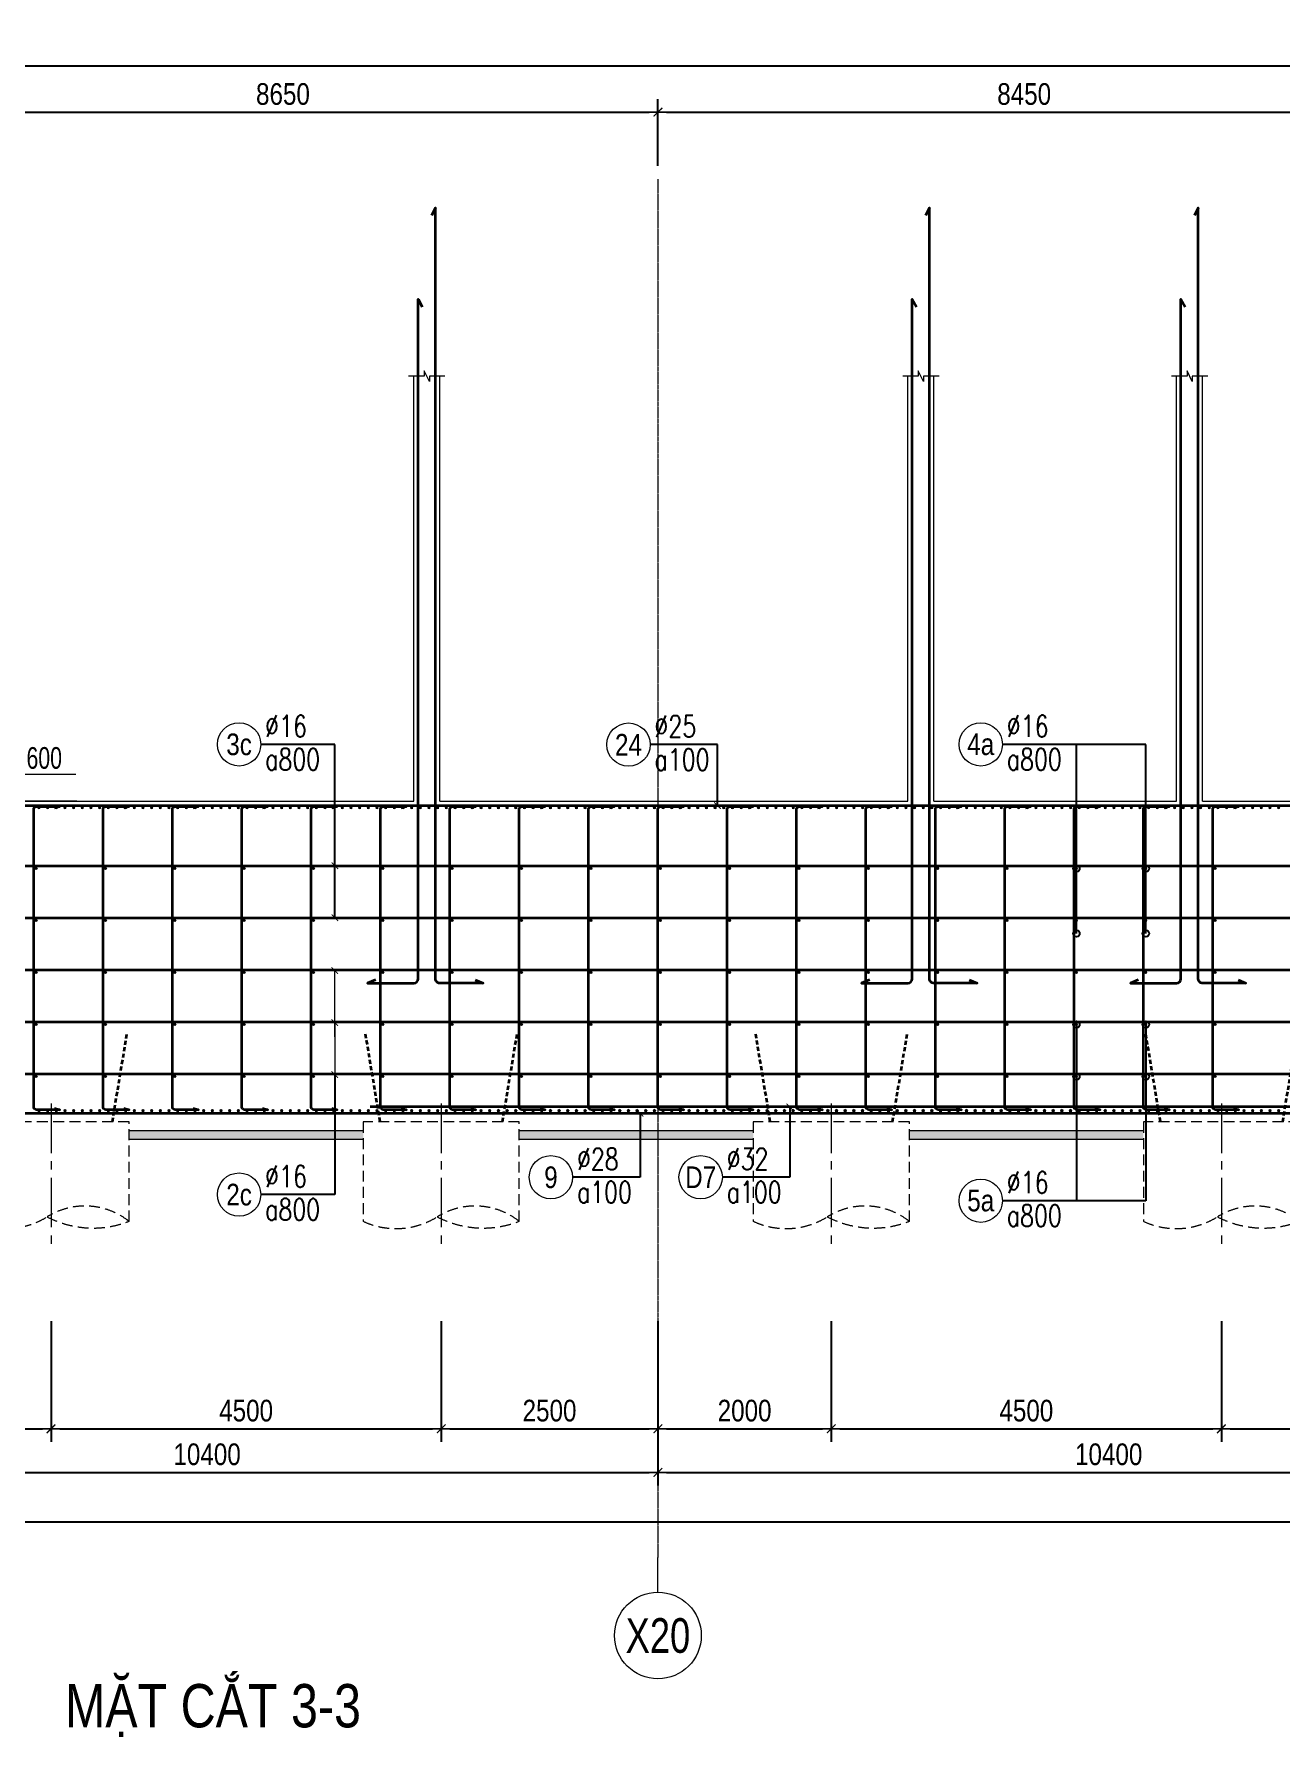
# Model space of a CAD drawing. Header units: millimetres. Extents: x -134772 to 596971, y -129535 to 35703.
# Drawn here: x 290740 to 305123, y -74598 to -54949 of the extents above; entities that cross this region are included whole.
import ezdxf
from ezdxf.enums import TextEntityAlignment as Align

# ---------------------------------------------------------------- set-up
doc = ezdxf.new("R2010")
doc.units = ezdxf.units.MM
doc.header["$MEASUREMENT"] = 0
for name, pattern in [('CENTER2', [28.575, 19.05, -3.175, 3.175, -3.175]), ('HIDDEN', [0.375, 0.25, -0.125]), ('POD_Grid$0$CENTER2', [1.125, 0.75, -0.125, 0.125, -0.125])]:
    doc.linetypes.add(name, pattern=pattern)
doc.layers.get('Defpoints').update_dxf_attribs({"color": 252})
for name, color, linetype, lineweight in [('KC-TRUC', 5, 'CENTER2', 18), ('NDC_S_AXIS', 5, 'CENTER2', 15), ('NDC_S_CONTINUOUS', 3, 'Continuous', 20), ('NDC_S_DIM', 1, 'Continuous', 9), ('NDC_S_HATCH MATERIAL', 8, 'Continuous', 13), ('NDC_S_LEADER', 1, 'Continuous', 9), ('NDC_S_REBAR', 4, 'Continuous', 35), ('NDC_S_VN TEXT', 7, 'Continuous', 9), ('NDC_S_VN TITLE', 6, 'Continuous', 9), ('POD_Grid$0$NDC_S_AXIS', 5, 'POD_Grid$0$CENTER2', 13), ('POD_Grid$0$NDC_S_SYMBOL', 1, 'Continuous', 15), ('POD_Grid$0$NDC_S_TEXT SYMBOL', 7, 'Continuous', 20)]:
    doc.layers.add(name, color=color, linetype=linetype, lineweight=lineweight)
doc.styles.add('ARIAL', font='arial.ttf', dxfattribs={"width": 0.8})
doc.styles.add('NDC_ARIAL', font='arial.ttf', dxfattribs={"width": 0.8})
doc.styles.add('NDC_DIM', font='', dxfattribs={"width": 0.75})
doc.styles.add('NDC_ROMANS', font='romans.shx', dxfattribs={"width": 0.8})
doc.styles.add('NDC_VIE TXT', font='arial.ttf', dxfattribs={"width": 0.8})
doc.styles.add('POD_Grid$0$NDC_ANNO', font='', dxfattribs={"width": 0.8})
doc.styles.get('NDC_DIM').set_extended_font_data('Dotum')
doc.styles.get('POD_Grid$0$NDC_ANNO').set_extended_font_data('Dotum')
doc.dimstyles.new('NDC_1-100', dxfattribs={"dimscale": 100, "dimtxt": 2.5, "dimasz": 1, "dimexe": 1.5, "dimexo": 0, "dimgap": 0.8, "dimtad": 1, "dimdec": 0, "dimdsep": 46, "dimtxsty": 'NDC_ARIAL', "dimblk": 'DIMMARK', "dimcen": 49999.938995, "dimdle": 1.5, "dimclrd": 1, "dimclre": 1, "dimclrt": 3, "dimadec": 0, "dimazin": 0, "dimtfac": 1, "dimtdec": 0, "dimtix": 1, "dimtmove": 2, "dimatfit": 3, "dimfxl": 1, "dimarcsym": 0})
doc.dimstyles.new('NDC_1-50', dxfattribs={"dimscale": 50, "dimtxt": 2.5, "dimasz": 1, "dimexe": 1.5, "dimexo": 0, "dimgap": 0.8, "dimtad": 1, "dimdec": 0, "dimdsep": 46, "dimtxsty": 'NDC_ARIAL', "dimblk": 'DIMMARK', "dimcen": 49999.938995, "dimdle": 1.5, "dimclrd": 1, "dimclre": 1, "dimclrt": 3, "dimadec": 0, "dimazin": 0, "dimtfac": 1, "dimtdec": 0, "dimtix": 1, "dimtmove": 2, "dimatfit": 3, "dimfxl": 1, "dimarcsym": 0})

# ---------------------------------------------------------------- blocks, each defined once
blk = doc.blocks.new('*U968')
at = {"layer": 'KC-TRUC', "ltscale": 30}
blk.add_line((0, 311), (0, -1385), dxfattribs=at)
at = {"layer": 'NDC_S_HATCH MATERIAL', "color": 2, "linetype": 'HIDDEN', "ltscale": 500}
blk.add_lwpolyline([(900, -1049), (900, 98), (-900, 98), (-900, -1049)], dxfattribs=at)
for centre, major_axis, start_param, end_param in [((390, -1697), (-583, 583), -1.452433, -0.227584), ((-521, -233), (-636, 636), 1.921341, 2.912184), ((484, 22), (812, 812), 3.446929, 4.297833)]:
    blk.add_ellipse(centre, major_axis=major_axis, ratio=1, start_param=start_param, end_param=end_param, dxfattribs=at)
at = {"layer": 'NDC_S_REBAR', "linetype": 'HIDDEN', "ltscale": 200}
for p, q in [((-876, 1115), (-707, 100)), ((707, 100), (876, 1115))]:
    blk.add_line(p, q, dxfattribs=at)
blk = doc.blocks.new('*U969')
at = {"layer": 'KC-TRUC', "ltscale": 30}
blk.add_line((0, 311), (0, -1385), dxfattribs=at)
at = {"layer": 'NDC_S_HATCH MATERIAL', "color": 2, "linetype": 'HIDDEN', "ltscale": 500}
blk.add_lwpolyline([(900, -1049), (900, 98), (-900, 98), (-900, -1049)], dxfattribs=at)
for centre, major_axis, start_param, end_param in [((390, -1697), (-583, 583), -1.452433, -0.227584), ((-521, -233), (-636, 636), 1.921341, 2.912184), ((484, 22), (812, 812), 3.446929, 4.297833)]:
    blk.add_ellipse(centre, major_axis=major_axis, ratio=1, start_param=start_param, end_param=end_param, dxfattribs=at)
at = {"layer": 'NDC_S_REBAR', "linetype": 'HIDDEN', "ltscale": 200}
for p, q in [((-876, 1115), (-707, 100)), ((707, 100), (876, 1115))]:
    blk.add_line(p, q, dxfattribs=at)
blk = doc.blocks.new('*U970')
at = {"layer": 'KC-TRUC', "ltscale": 30}
blk.add_line((0, 311), (0, -1385), dxfattribs=at)
at = {"layer": 'NDC_S_HATCH MATERIAL', "color": 2, "linetype": 'HIDDEN', "ltscale": 500}
blk.add_lwpolyline([(900, -1049), (900, 98), (-900, 98), (-900, -1049)], dxfattribs=at)
for centre, major_axis, start_param, end_param in [((390, -1697), (-583, 583), -1.452433, -0.227584), ((-521, -233), (-636, 636), 1.921341, 2.912184), ((484, 22), (812, 812), 3.446929, 4.297833)]:
    blk.add_ellipse(centre, major_axis=major_axis, ratio=1, start_param=start_param, end_param=end_param, dxfattribs=at)
at = {"layer": 'NDC_S_REBAR', "linetype": 'HIDDEN', "ltscale": 200}
for p, q in [((-876, 1115), (-707, 100)), ((707, 100), (876, 1115))]:
    blk.add_line(p, q, dxfattribs=at)
blk = doc.blocks.new('*U971')
at = {"layer": 'KC-TRUC', "ltscale": 30}
blk.add_line((0, 311), (0, -1385), dxfattribs=at)
at = {"layer": 'NDC_S_HATCH MATERIAL', "color": 2, "linetype": 'HIDDEN', "ltscale": 500}
blk.add_lwpolyline([(900, -1049), (900, 98), (-900, 98), (-900, -1049)], dxfattribs=at)
for centre, major_axis, start_param, end_param in [((390, -1697), (-583, 583), -1.452433, -0.227584), ((-521, -233), (-636, 636), 1.921341, 2.912184), ((484, 22), (812, 812), 3.446929, 4.297833)]:
    blk.add_ellipse(centre, major_axis=major_axis, ratio=1, start_param=start_param, end_param=end_param, dxfattribs=at)
at = {"layer": 'NDC_S_REBAR', "linetype": 'HIDDEN', "ltscale": 200}
for p, q in [((-876, 1115), (-707, 100)), ((707, 100), (876, 1115))]:
    blk.add_line(p, q, dxfattribs=at)
blk = doc.blocks.new('*U51')
at = {"layer": 'POD_Grid$0$NDC_S_SYMBOL'}
blk.add_line((0, 5), (0, 9), dxfattribs=at)
blk.add_circle((0, 0), 5, dxfattribs=at)
at = {"layer": 'POD_Grid$0$NDC_S_TEXT SYMBOL', "color": 7, "style": 'POD_Grid$0$NDC_ANNO', "width": 0.8}
blk.add_attdef('GRID', text='', height=4, dxfattribs=at).set_placement((0, 0), align=Align.MIDDLE)
blk = doc.blocks.new('DIMMARK')
at = {"layer": 'NDC_S_DIM', "color": 1}
blk.add_line((-1.5, 0), (1, 0), dxfattribs=at)
at = {"layer": 'NDC_S_DIM', "color": 2, "const_width": 0.15}
blk.add_lwpolyline([(-0.5, -0.5), (0.5, 0.5)], dxfattribs=at)
blk = doc.blocks.new('*D1076')
at = {"layer": 'Defpoints', "color": 0, "transparency": 16777216}
for p in [(287536, -69802), (290936, -69802), (290936, -71042)]:
    blk.add_point(p, dxfattribs=at)
at = {"layer": 'NDC_S_DIM', "color": 1, "lineweight": -2, "transparency": 16777216}
for p, q in [((287536, -69802), (287536, -71192)), ((290936, -69802), (290936, -71192)), ((287636, -71042), (290836, -71042))]:
    blk.add_line(p, q, dxfattribs=at)
at = {"layer": 'NDC_S_DIM', "color": 1, "lineweight": -2, "transparency": 16777216, "xscale": 100, "yscale": 100, "zscale": 100, "rotation": 180}
blk.add_blockref('DIMMARK', (287536, -71042), dxfattribs=at)
at = {"layer": 'NDC_S_DIM', "color": 1, "lineweight": -2, "transparency": 16777216, "xscale": 100, "yscale": 100, "zscale": 100}
blk.add_blockref('DIMMARK', (290936, -71042), dxfattribs=at)
at = {"layer": 'NDC_S_DIM', "color": 3, "transparency": 16777216, "insert": (289236, -70834), "char_height": 250, "attachment_point": 5, "style": 'NDC_ARIAL'}
blk.add_mtext('3400', dxfattribs=at)
blk = doc.blocks.new('*D1077')
at = {"layer": 'Defpoints', "color": 0, "transparency": 16777216}
for p in [(290936, -69802), (295436, -69802), (295436, -71042)]:
    blk.add_point(p, dxfattribs=at)
at = {"layer": 'NDC_S_DIM', "color": 1, "lineweight": -2, "transparency": 16777216}
for p, q in [((290936, -69802), (290936, -71192)), ((295436, -69802), (295436, -71192)), ((291036, -71042), (295336, -71042))]:
    blk.add_line(p, q, dxfattribs=at)
at = {"layer": 'NDC_S_DIM', "color": 1, "lineweight": -2, "transparency": 16777216, "xscale": 100, "yscale": 100, "zscale": 100, "rotation": 180}
blk.add_blockref('DIMMARK', (290936, -71042), dxfattribs=at)
at = {"layer": 'NDC_S_DIM', "color": 1, "lineweight": -2, "transparency": 16777216, "xscale": 100, "yscale": 100, "zscale": 100}
blk.add_blockref('DIMMARK', (295436, -71042), dxfattribs=at)
at = {"layer": 'NDC_S_DIM', "color": 3, "transparency": 16777216, "insert": (293186, -70834), "char_height": 250, "attachment_point": 5, "style": 'NDC_ARIAL'}
blk.add_mtext('4500', dxfattribs=at)
blk = doc.blocks.new('*D1078')
at = {"layer": 'Defpoints', "color": 0, "transparency": 16777216}
for p in [(295436, -69802), (297936, -69802), (297936, -71042)]:
    blk.add_point(p, dxfattribs=at)
at = {"layer": 'NDC_S_DIM', "color": 1, "lineweight": -2, "transparency": 16777216}
for p, q in [((295436, -69802), (295436, -71192)), ((297936, -69802), (297936, -71192)), ((295536, -71042), (297836, -71042))]:
    blk.add_line(p, q, dxfattribs=at)
at = {"layer": 'NDC_S_DIM', "color": 1, "lineweight": -2, "transparency": 16777216, "xscale": 100, "yscale": 100, "zscale": 100, "rotation": 180}
blk.add_blockref('DIMMARK', (295436, -71042), dxfattribs=at)
at = {"layer": 'NDC_S_DIM', "color": 1, "lineweight": -2, "transparency": 16777216, "xscale": 100, "yscale": 100, "zscale": 100}
blk.add_blockref('DIMMARK', (297936, -71042), dxfattribs=at)
at = {"layer": 'NDC_S_DIM', "color": 3, "transparency": 16777216, "insert": (296686, -70834), "char_height": 250, "attachment_point": 5, "style": 'NDC_ARIAL'}
blk.add_mtext('2500', dxfattribs=at)
blk = doc.blocks.new('*D1079')
at = {"layer": 'Defpoints', "color": 0, "transparency": 16777216}
for p in [(297936, -69802), (299936, -69802), (299936, -71042)]:
    blk.add_point(p, dxfattribs=at)
at = {"layer": 'NDC_S_DIM', "color": 1, "lineweight": -2, "transparency": 16777216}
for p, q in [((297936, -69802), (297936, -71192)), ((299936, -69802), (299936, -71192)), ((298036, -71042), (299836, -71042))]:
    blk.add_line(p, q, dxfattribs=at)
at = {"layer": 'NDC_S_DIM', "color": 1, "lineweight": -2, "transparency": 16777216, "xscale": 100, "yscale": 100, "zscale": 100, "rotation": 180}
blk.add_blockref('DIMMARK', (297936, -71042), dxfattribs=at)
at = {"layer": 'NDC_S_DIM', "color": 1, "lineweight": -2, "transparency": 16777216, "xscale": 100, "yscale": 100, "zscale": 100}
blk.add_blockref('DIMMARK', (299936, -71042), dxfattribs=at)
at = {"layer": 'NDC_S_DIM', "color": 3, "transparency": 16777216, "insert": (298936, -70834), "char_height": 250, "attachment_point": 5, "style": 'NDC_ARIAL'}
blk.add_mtext('2000', dxfattribs=at)
blk = doc.blocks.new('*D1080')
at = {"layer": 'Defpoints', "color": 0, "transparency": 16777216}
for p in [(299936, -69802), (304436, -69802), (304436, -71042)]:
    blk.add_point(p, dxfattribs=at)
at = {"layer": 'NDC_S_DIM', "color": 1, "lineweight": -2, "transparency": 16777216}
for p, q in [((299936, -69802), (299936, -71192)), ((304436, -69802), (304436, -71192)), ((300036, -71042), (304336, -71042))]:
    blk.add_line(p, q, dxfattribs=at)
at = {"layer": 'NDC_S_DIM', "color": 1, "lineweight": -2, "transparency": 16777216, "xscale": 100, "yscale": 100, "zscale": 100, "rotation": 180}
blk.add_blockref('DIMMARK', (299936, -71042), dxfattribs=at)
at = {"layer": 'NDC_S_DIM', "color": 1, "lineweight": -2, "transparency": 16777216, "xscale": 100, "yscale": 100, "zscale": 100}
blk.add_blockref('DIMMARK', (304436, -71042), dxfattribs=at)
at = {"layer": 'NDC_S_DIM', "color": 3, "transparency": 16777216, "insert": (302186, -70834), "char_height": 250, "attachment_point": 5, "style": 'NDC_ARIAL'}
blk.add_mtext('4500', dxfattribs=at)
blk = doc.blocks.new('*D1081')
at = {"layer": 'Defpoints', "color": 0, "transparency": 16777216}
for p in [(304436, -69802), (308336, -69802), (308336, -71042)]:
    blk.add_point(p, dxfattribs=at)
at = {"layer": 'NDC_S_DIM', "color": 1, "lineweight": -2, "transparency": 16777216}
for p, q in [((304436, -69802), (304436, -71192)), ((308336, -69802), (308336, -71192)), ((304536, -71042), (308236, -71042))]:
    blk.add_line(p, q, dxfattribs=at)
at = {"layer": 'NDC_S_DIM', "color": 1, "lineweight": -2, "transparency": 16777216, "xscale": 100, "yscale": 100, "zscale": 100, "rotation": 180}
blk.add_blockref('DIMMARK', (304436, -71042), dxfattribs=at)
at = {"layer": 'NDC_S_DIM', "color": 1, "lineweight": -2, "transparency": 16777216, "xscale": 100, "yscale": 100, "zscale": 100}
blk.add_blockref('DIMMARK', (308336, -71042), dxfattribs=at)
at = {"layer": 'NDC_S_DIM', "color": 3, "transparency": 16777216, "insert": (306386, -70834), "char_height": 250, "attachment_point": 5, "style": 'NDC_ARIAL'}
blk.add_mtext('3900', dxfattribs=at)
blk = doc.blocks.new('*D1093')
at = {"layer": 'Defpoints', "color": 0, "transparency": 16777216}
for p in [(287536, -69802), (297936, -69802), (297936, -71545)]:
    blk.add_point(p, dxfattribs=at)
at = {"layer": 'NDC_S_DIM', "color": 1, "lineweight": -2, "transparency": 16777216}
for p, q in [((287536, -69802), (287536, -71695)), ((297936, -69802), (297936, -71695)), ((287636, -71545), (297836, -71545))]:
    blk.add_line(p, q, dxfattribs=at)
at = {"layer": 'NDC_S_DIM', "color": 1, "lineweight": -2, "transparency": 16777216, "xscale": 100, "yscale": 100, "zscale": 100, "rotation": 180}
blk.add_blockref('DIMMARK', (287536, -71545), dxfattribs=at)
at = {"layer": 'NDC_S_DIM', "color": 1, "lineweight": -2, "transparency": 16777216, "xscale": 100, "yscale": 100, "zscale": 100}
blk.add_blockref('DIMMARK', (297936, -71545), dxfattribs=at)
at = {"layer": 'NDC_S_DIM', "color": 3, "transparency": 16777216, "insert": (292736, -71338), "char_height": 250, "attachment_point": 5, "style": 'NDC_ARIAL'}
blk.add_mtext('10400', dxfattribs=at)
blk = doc.blocks.new('*D1094')
at = {"layer": 'Defpoints', "color": 0, "transparency": 16777216}
for p in [(297936, -69802), (308336, -69802), (308336, -71545)]:
    blk.add_point(p, dxfattribs=at)
at = {"layer": 'NDC_S_DIM', "color": 1, "lineweight": -2, "transparency": 16777216}
for p, q in [((297936, -69802), (297936, -71695)), ((308336, -69802), (308336, -71695)), ((298036, -71545), (308236, -71545))]:
    blk.add_line(p, q, dxfattribs=at)
at = {"layer": 'NDC_S_DIM', "color": 1, "lineweight": -2, "transparency": 16777216, "xscale": 100, "yscale": 100, "zscale": 100, "rotation": 180}
blk.add_blockref('DIMMARK', (297936, -71545), dxfattribs=at)
at = {"layer": 'NDC_S_DIM', "color": 1, "lineweight": -2, "transparency": 16777216, "xscale": 100, "yscale": 100, "zscale": 100}
blk.add_blockref('DIMMARK', (308336, -71545), dxfattribs=at)
at = {"layer": 'NDC_S_DIM', "color": 3, "transparency": 16777216, "insert": (303136, -71338), "char_height": 250, "attachment_point": 5, "style": 'NDC_ARIAL'}
blk.add_mtext('10400', dxfattribs=at)
blk = doc.blocks.new('*D1097')
at = {"layer": 'Defpoints', "color": 0, "transparency": 16777216}
for p in [(257636, -69802), (321986, -69802), (257636, -72121)]:
    blk.add_point(p, dxfattribs=at)
at = {"layer": 'NDC_S_DIM', "color": 1, "lineweight": -2, "transparency": 16777216}
for p, q in [((257636, -69802), (257636, -72271)), ((321986, -69802), (321986, -72271)), ((321886, -72121), (257736, -72121))]:
    blk.add_line(p, q, dxfattribs=at)
at = {"layer": 'NDC_S_DIM', "color": 1, "lineweight": -2, "transparency": 16777216, "xscale": 100, "yscale": 100, "zscale": 100, "rotation": 180}
blk.add_blockref('DIMMARK', (257636, -72121), dxfattribs=at)
at = {"layer": 'NDC_S_DIM', "color": 1, "lineweight": -2, "transparency": 16777216, "xscale": 100, "yscale": 100, "zscale": 100}
blk.add_blockref('DIMMARK', (321986, -72121), dxfattribs=at)
at = {"layer": 'NDC_S_DIM', "color": 3, "transparency": 16777216, "insert": (289811, -71913), "char_height": 250, "attachment_point": 5, "style": 'NDC_ARIAL'}
blk.add_mtext('64350', dxfattribs=at)
blk = doc.blocks.new('*D1117')
at = {"layer": 'Defpoints', "color": 0, "transparency": 16777216}
for p in [(297936, -55850), (289286, -56468), (297936, -56468)]:
    blk.add_point(p, dxfattribs=at)
at = {"layer": 'NDC_S_DIM', "color": 1, "lineweight": -2, "transparency": 16777216}
for p, q in [((289286, -56468), (289286, -55700)), ((297936, -56468), (297936, -55700)), ((289386, -55850), (297836, -55850))]:
    blk.add_line(p, q, dxfattribs=at)
at = {"layer": 'NDC_S_DIM', "color": 1, "lineweight": -2, "transparency": 16777216, "xscale": 100, "yscale": 100, "zscale": 100, "rotation": 180}
blk.add_blockref('DIMMARK', (289286, -55850), dxfattribs=at)
at = {"layer": 'NDC_S_DIM', "color": 1, "lineweight": -2, "transparency": 16777216, "xscale": 100, "yscale": 100, "zscale": 100}
blk.add_blockref('DIMMARK', (297936, -55850), dxfattribs=at)
at = {"layer": 'NDC_S_DIM', "color": 3, "transparency": 16777216, "insert": (293611, -55642), "char_height": 250, "attachment_point": 5, "style": 'NDC_ARIAL'}
blk.add_mtext('8650', dxfattribs=at)
blk = doc.blocks.new('*D1100')
at = {"layer": 'Defpoints', "color": 0, "transparency": 16777216}
for p in [(306386, -55850), (297936, -56468), (306386, -56468)]:
    blk.add_point(p, dxfattribs=at)
at = {"layer": 'NDC_S_DIM', "color": 1, "lineweight": -2, "transparency": 16777216}
for p, q in [((297936, -56468), (297936, -55700)), ((306386, -56468), (306386, -55700)), ((298036, -55850), (306286, -55850))]:
    blk.add_line(p, q, dxfattribs=at)
at = {"layer": 'NDC_S_DIM', "color": 1, "lineweight": -2, "transparency": 16777216, "xscale": 100, "yscale": 100, "zscale": 100, "rotation": 180}
blk.add_blockref('DIMMARK', (297936, -55850), dxfattribs=at)
at = {"layer": 'NDC_S_DIM', "color": 1, "lineweight": -2, "transparency": 16777216, "xscale": 100, "yscale": 100, "zscale": 100}
blk.add_blockref('DIMMARK', (306386, -55850), dxfattribs=at)
at = {"layer": 'NDC_S_DIM', "color": 3, "transparency": 16777216, "insert": (302161, -55642), "char_height": 250, "attachment_point": 5, "style": 'NDC_ARIAL'}
blk.add_mtext('8450', dxfattribs=at)
blk = doc.blocks.new('*D1105')
at = {"layer": 'Defpoints', "color": 0, "transparency": 16777216}
for p in [(257636, -55320), (257636, -56468), (321986, -56468)]:
    blk.add_point(p, dxfattribs=at)
at = {"layer": 'NDC_S_DIM', "color": 1, "lineweight": -2, "transparency": 16777216}
for p, q in [((257636, -56468), (257636, -55170)), ((321986, -56468), (321986, -55170)), ((321886, -55320), (257736, -55320))]:
    blk.add_line(p, q, dxfattribs=at)
at = {"layer": 'NDC_S_DIM', "color": 1, "lineweight": -2, "transparency": 16777216, "xscale": 100, "yscale": 100, "zscale": 100, "rotation": 180}
blk.add_blockref('DIMMARK', (257636, -55320), dxfattribs=at)
at = {"layer": 'NDC_S_DIM', "color": 1, "lineweight": -2, "transparency": 16777216, "xscale": 100, "yscale": 100, "zscale": 100}
blk.add_blockref('DIMMARK', (321986, -55320), dxfattribs=at)
at = {"layer": 'NDC_S_DIM', "color": 3, "transparency": 16777216, "insert": (289811, -55113), "char_height": 250, "attachment_point": 5, "style": 'NDC_ARIAL'}
blk.add_mtext('64350', dxfattribs=at)
blk = doc.blocks.new('kata_block_THEP')
at = {"layer": 'NDC_S_REBAR', "color": 0}
for p, q in [((-0.5, 0), (0.5, 0)), ((-0.35, 0.35), (0.35, -0.35)), ((0.35, 0.35), (-0.35, -0.35)), ((0, 0.5), (0, -0.5))]:
    blk.add_line(p, q, dxfattribs=at)
at = {"layer": 'NDC_S_REBAR', "color": 0, "const_width": 0.0833}
blk.add_lwpolyline([(-0.5, 0, 1), (0.5, 0, 1), (-0.5, 0, 1)], format="xyb", dxfattribs=at)
blk = doc.blocks.new('*U1157')
at = {"layer": 'NDC_S_REBAR', "xscale": 25, "yscale": 25, "zscale": 25}
blk.add_blockref('kata_block_THEP', (0, 0), dxfattribs=at)
blk = doc.blocks.new('*U1158')
at = {"layer": 'NDC_S_CONTINUOUS', "color": 0, "linetype": 'ByBlock', "lineweight": -2, "transparency": 16777216}
for p in [(23300, 0), (23400, 0), (23500, 0), (23600, 0), (23700, 0), (23800, 0), (23900, 0), (24000, 0), (24100, 0), (24200, 0), (24300, 0), (24400, 0), (24500, 0), (24600, 0), (24700, 0), (24800, 0), (24900, 0), (25000, 0), (25100, 0), (25200, 0), (25300, 0), (25400, 0), (25500, 0), (25600, 0), (25700, 0), (25800, 0), (25900, 0), (26000, 0), (26100, 0), (26200, 0), (26300, 0), (26400, 0), (26500, 0), (26600, 0), (26700, 0), (26800, 0), (26900, 0), (27000, 0), (27100, 0), (27200, 0), (27300, 0), (27400, 0), (27500, 0), (27600, 0), (27700, 0), (27800, 0), (27900, 0), (28000, 0), (28100, 0), (28200, 0), (28300, 0), (28400, 0), (28500, 0), (28600, 0), (28700, 0), (28800, 0), (28900, 0), (29000, 0), (29100, 0), (29200, 0), (29300, 0), (29400, 0), (29500, 0), (29600, 0), (29700, 0), (29800, 0), (29900, 0), (30000, 0), (30100, 0), (30200, 0), (30300, 0), (30400, 0), (30500, 0), (30600, 0), (30700, 0), (30800, 0), (30900, 0), (31000, 0), (31100, 0), (31200, 0), (31300, 0), (31400, 0), (31500, 0), (31600, 0), (31700, 0), (31800, 0), (31900, 0), (32000, 0), (32100, 0), (32200, 0), (32300, 0), (32400, 0), (32500, 0), (32600, 0), (32700, 0), (32800, 0), (32900, 0), (33000, 0), (33100, 0), (33200, 0), (33300, 0), (33400, 0), (33500, 0), (33600, 0), (33700, 0), (33800, 0), (33900, 0), (34000, 0), (34100, 0), (34200, 0), (34300, 0), (34400, 0), (34500, 0), (34600, 0), (34700, 0), (34800, 0), (34900, 0), (35000, 0), (35100, 0), (35200, 0), (35300, 0), (35400, 0), (35500, 0), (35600, 0), (35700, 0), (35800, 0), (35900, 0), (36000, 0), (36100, 0), (36200, 0), (36300, 0), (36400, 0), (36500, 0), (36600, 0), (36700, 0), (36800, 0), (36900, 0), (37000, 0), (37100, 0), (37200, 0), (37300, 0), (37400, 0), (37500, 0), (37600, 0)]:
    blk.add_blockref('*U1157', p, dxfattribs=at)
blk = doc.blocks.new('*U1180')
at = {"layer": 'NDC_S_REBAR', "xscale": -25, "yscale": 25, "zscale": 25, "rotation": 270}
for p in [(0, 1200), (0, 600), (0, 0), (0, -600), (0, -1200)]:
    blk.add_blockref('kata_block_THEP', p, dxfattribs=at)
blk = doc.blocks.new('*U1181')
at = {"layer": 'NDC_S_DIM', "color": 0, "linetype": 'ByBlock', "lineweight": -2, "transparency": 16777216}
for p in [(20000, 0), (20800, 0), (21600, 0), (22400, 0), (23200, 0), (24000, 0), (24800, 0), (25600, 0), (26400, 0), (27200, 0), (28000, 0), (28800, 0), (29600, 0), (30400, 0), (31200, 0), (32000, 0), (32800, 0), (33600, 0)]:
    blk.add_blockref('*U1180', p, dxfattribs=at)
blk = doc.blocks.new('*U1188')
at = {"layer": 'NDC_S_REBAR', "xscale": 25, "yscale": 25, "zscale": 25}
blk.add_blockref('kata_block_THEP', (0, 0), dxfattribs=at)
blk = doc.blocks.new('*U1189')
at = {"layer": 'NDC_S_CONTINUOUS', "color": 0, "linetype": 'ByBlock', "lineweight": -2, "transparency": 16777216}
for p in [(20000, 0), (20100, 0), (20200, 0), (20300, 0), (20400, 0), (20500, 0), (20600, 0), (20700, 0), (20800, 0), (20900, 0), (21000, 0), (21100, 0), (21200, 0), (21300, 0), (21400, 0), (21500, 0), (21600, 0), (21700, 0), (21800, 0), (21900, 0), (22000, 0), (22100, 0), (22200, 0), (22300, 0), (22400, 0), (22500, 0), (22600, 0), (22700, 0), (22800, 0), (22900, 0), (23000, 0), (23100, 0), (23200, 0), (23300, 0), (23400, 0), (23500, 0), (23600, 0), (23700, 0), (23800, 0), (23900, 0), (24000, 0), (24100, 0), (24200, 0), (24300, 0), (24400, 0), (24500, 0), (24600, 0), (24700, 0), (24800, 0), (24900, 0), (25000, 0), (25100, 0), (25200, 0), (25300, 0), (25400, 0), (25500, 0), (25600, 0), (25700, 0), (25800, 0), (25900, 0), (26000, 0), (26100, 0), (26200, 0), (26300, 0), (26400, 0), (26500, 0), (26600, 0), (26700, 0), (26800, 0), (26900, 0), (27000, 0), (27100, 0), (27200, 0), (27300, 0), (27400, 0), (27500, 0), (27600, 0), (27700, 0), (27800, 0), (27900, 0), (28000, 0), (28100, 0), (28200, 0), (28300, 0), (28400, 0), (28500, 0), (28600, 0), (28700, 0), (28800, 0), (28900, 0), (29000, 0), (29100, 0), (29200, 0), (29300, 0), (29400, 0), (29500, 0), (29600, 0), (29700, 0), (29800, 0), (29900, 0), (30000, 0), (30100, 0), (30200, 0), (30300, 0), (30400, 0), (30500, 0), (30600, 0), (30700, 0), (30800, 0), (30900, 0), (31000, 0), (31100, 0), (31200, 0), (31300, 0), (31400, 0), (31500, 0), (31600, 0), (31700, 0), (31800, 0), (31900, 0), (32000, 0), (32100, 0), (32200, 0), (32300, 0), (32400, 0), (32500, 0), (32600, 0), (32700, 0), (32800, 0), (32900, 0), (33000, 0), (33100, 0), (33200, 0), (33300, 0), (33400, 0), (33500, 0), (33600, 0), (33700, 0), (33800, 0), (33900, 0), (34000, 0), (34100, 0), (34200, 0), (34300, 0)]:
    blk.add_blockref('*U1188', p, dxfattribs=at)
blk = doc.blocks.new('*U11')
blk.add_circle((-2.5, 0), 2.5)
at = {"layer": 'NDC_S_VN TEXT', "color": 3, "style": 'NDC_ROMANS', "width": 0.75}
for tag, p in [('DK1', (0.5, 0.85)), ('KC1', (0.5, -2.97))]:
    blk.add_attdef(tag, p, '', height=2.5, dxfattribs=at)
at = {"layer": 'NDC_S_VN TEXT', "color": 7, "style": 'ARIAL', "width": 0.8}
blk.add_attdef('SH2', text='', height=2.5, dxfattribs=at).set_placement((-2.5, 0), align=Align.MIDDLE)
blk = doc.blocks.new('CD')
blk.add_hatch(color=2).paths.add_polyline_path([(0, 160), (-161, 160), (0, 0)])
at = {"ltscale": 50}
h = blk.add_hatch(dxfattribs=at)
h.set_pattern_fill('ANSI31', color=8, scale=140.625054, style=0)
h.set_pattern_definition([(45, (6e-10, 0), (-315.7, 315.7), [])])
h.paths.add_polyline_path([(0, 160), (0, 0), (161, 160)])
at = {"color": 8, "ltscale": 50}
for p, q in [((-159, 314), (1147, 314)), ((1156, 0), (-164, 0))]:
    blk.add_line(p, q, dxfattribs=at)
for points in [[(0, 669), (0, 0)], [(0, 0), (-161, 160), (0, 160)], [(0, 0), (161, 160), (0, 160)]]:
    blk.add_lwpolyline(points, dxfattribs=at)
at = {"color": 3, "style": 'NDC_ARIAL', "width": 0.7}
blk.add_attdef('COT', (154, 375), '', height=250, dxfattribs=at)
blk = doc.blocks.new('_ARCHTICK')
at = {"color": 0, "linetype": 'ByBlock', "const_width": 0.15}
blk.add_lwpolyline([(-0.5, -0.5), (0.5, 0.5)], dxfattribs=at)
blk = doc.blocks.new('*U1353')
at = {"layer": 'NDC_S_REBAR', "ltscale": 0.005}
blk.add_lwpolyline([(90, -1730), (150, -1750), (-118, -1750, -0.414214), (-150, -1718), (-150, 1718, -0.414214), (-118, 1750), (150, 1750), (90, 1730)], format="xyb", dxfattribs=at)
blk = doc.blocks.new('*U1354')
at = {"layer": 'NDC_S_DIM', "color": 0, "linetype": 'ByBlock', "lineweight": -2, "transparency": 16777216}
for p in [(19200, 0), (20000, 0), (20800, 0), (21600, 0), (22400, 0), (23200, 0), (24000, 0), (24800, 0), (25600, 0), (26400, 0), (27200, 0), (28000, 0), (28800, 0), (29600, 0), (30400, 0), (31200, 0), (32000, 0), (32800, 0)]:
    blk.add_blockref('*U1353', p, dxfattribs=at)

msp = doc.modelspace()

# ---------------------------------------------------------------- hatches: boundary and pattern name
at = {"layer": 'NDC_S_HATCH MATERIAL'}
h = msp.add_hatch(dxfattribs=at)
h.set_pattern_fill('AR-CONC', color=256, scale=8)
h.set_pattern_definition([(50, (261212.216, -40980.83), (57.380815, -5.02017), [6, -66]), (355, (261212.216, -40980.83), (-11.100107, 60.17537), [4.8, -52.8]), (100.45144, (261217, -40981.25), (46.28071, 55.1552), [5.099215, -56.09137]), (46.1842, (261212.216, -40964.83), (85.37931, -13.24154), [9, -99]), (96.63564, (261219.33, -40965.93), (74.77296, 77.92949), [7.64883, -84.1371]), (351.18416, (261212.216, -40964.83), (74.77296, 77.92949), [7.2, -79.2]), (21, (261220.216, -40968.83), (47.752564, -32.20951), [6, -66]), (326, (261220.216, -40968.83), (19.465227, 58.012004), [4.8, -52.8]), (71.45144, (261224.195, -40971.513), (67.21779, 25.80249), [5.099215, -56.09137]), (37.5, (261212.216, -40980.83), (0.9727884, 26.631508), [0, -52.16, 0, -53.6, 0, -53]), (7.5, (261212.216, -40980.83), (21.045563, 31.552937), [0, -30.56, 0, -50.96, 0, -20.2]), (327.5, (261194.376, -40980.83), (42.705795, -1.80439), [0, -20, 0, -62.4, 0, -82.8]), (317.5, (261186.376, -40980.83), (46.654894, 8.008399), [0, -26, 0, -41.44, 0, -58.8])])
h.paths.add_polyline_path([(267536.3, -67701.3), (267536.3, -67601.3), (267211.3, -67601.3), (267211.3, -67701.3)])
h.paths.add_polyline_path([(272036.3, -67701.3), (272036.3, -67601.3), (269336.3, -67601.3), (269336.3, -67701.3)])
h.paths.add_polyline_path([(276536.3, -67701.3), (276536.3, -67601.3), (273836.3, -67601.3), (273836.3, -67701.3)])
h.paths.add_polyline_path([(281036.3, -67701.2), (281036.3, -67601.2), (278336.3, -67601.3), (278336.3, -67701.3)])
h.paths.add_polyline_path([(285536.3, -67701.2), (285536.3, -67601.2), (282836.3, -67601.2), (282836.3, -67701.2)])
h.paths.add_polyline_path([(290036.3, -67701.2), (290036.3, -67601.2), (287336.3, -67601.2), (287336.3, -67701.2)])
h.paths.add_polyline_path([(294536.3, -67701.1), (294536.3, -67601.1), (291836.3, -67601.1), (291836.3, -67701.1)])
h.paths.add_polyline_path([(299036.3, -67701.1), (299036.3, -67601.1), (296336.3, -67601.1), (296336.3, -67701.1)])
h.paths.add_polyline_path([(303536.3, -67701.1), (303536.3, -67601.1), (300836.3, -67601.1), (300836.3, -67701.1)])
h.paths.add_polyline_path([(309786.3, -67601), (309786.3, -67701), (310161.3, -67701), (310161.3, -67601)])
h.paths.add_polyline_path([(307986.3, -67701), (307986.3, -67601), (305336.3, -67601), (305336.3, -67701)])

# ---------------------------------------------------------------- linework, layer by layer
at = {"layer": 'NDC_S_AXIS'}
msp.add_line((297936.3, -56621.7), (297936.3, -72527.1), dxfattribs=at)
at = {"layer": 'NDC_S_CONTINUOUS'}
for p, q in [((295119.5, -63801), (295119.5, -58896.4)), ((295419.5, -63801), (295419.5, -58896.4)), ((300819.5, -63801), (300819.5, -58896.4)), ((301119.5, -63801), (301119.5, -58896.4)), ((303919.5, -63801), (303919.5, -58896.4)), ((304219.5, -63801), (304219.5, -58896.4)), ((289286.3, -63801), (295119.5, -63801)), ((295419.5, -63801), (300819.5, -63801)), ((301119.5, -63801), (303919.5, -63801)), ((304219.5, -63801), (306386.3, -63801)), ((291836.3, -67601), (294536.3, -67601)), ((296336.3, -67601), (299036.3, -67601)), ((300836.3, -67601), (303536.3, -67601))]:
    msp.add_line(p, q, dxfattribs=at)
at = {"layer": 'NDC_S_DIM'}
for points in [[(295479.5, -58896.4), (295299.5, -58896.4), (295299.5, -58956.4), (295239.5, -58836.4), (295239.5, -58896.4), (295059.5, -58896.4)], [(301179.5, -58896.4), (300999.5, -58896.4), (300999.5, -58956.4), (300939.5, -58836.4), (300939.5, -58896.4), (300759.5, -58896.4)], [(304279.5, -58896.4), (304099.5, -58896.4), (304099.5, -58956.4), (304039.5, -58836.4), (304039.5, -58896.4), (303859.5, -58896.4)], [(294209.5, -66517.5), (294209.5, -65755.5)]]:
    msp.add_lwpolyline(points, dxfattribs=at)
at = {"layer": 'NDC_S_HATCH MATERIAL'}
for p, q in [((291836.3, -67701), (294536.3, -67701)), ((296336.3, -67701), (299036.3, -67701)), ((300836.3, -67701), (303536.3, -67701))]:
    msp.add_line(p, q, dxfattribs=at)
at = {"layer": 'NDC_S_LEADER', "ltscale": 0.005}
msp.add_line((294209.5, -66355.5), (294209.5, -67739.7), dxfattribs=at)
at = {"layer": 'NDC_S_REBAR', "ltscale": 0.005}
msp.add_line((308615.8, -67326.8), (294615.8, -67326.8), dxfattribs=at)
at = {"layer": 'NDC_S_REBAR', "color": 8, "ltscale": 0.005}
for points in [[(295828.3, -65860.6), (295919.7, -65901), (295419.5, -65901, -0.4142142), (295369.5, -65851), (295369.5, -56953.8), (295324, -57042.9)], [(301528.3, -65860.6), (301619.7, -65901), (301119.5, -65901, -0.4142142), (301069.5, -65851), (301069.5, -56953.8), (301024, -57042.9)], [(304628.3, -65860.6), (304719.7, -65901), (304219.5, -65901, -0.4142142), (304169.5, -65851), (304169.5, -56953.8), (304124, -57042.9)], [(294677.5, -65860.6), (294586, -65901), (295119.5, -65901, 0.4142129), (295169.5, -65851), (295169.5, -58009), (295217.3, -58096.8)], [(300377.5, -65860.6), (300286, -65901), (300819.5, -65901, 0.4142129), (300869.5, -65851), (300869.5, -58009), (300917.3, -58096.8)], [(303477.5, -65860.6), (303386, -65901), (303919.5, -65901, 0.4142129), (303969.5, -65851), (303969.5, -58009), (304017.3, -58096.8)]]:
    msp.add_lwpolyline(points, format="xyb", dxfattribs=at)
at = {"layer": 'NDC_S_REBAR', "ltscale": 0.005}
for points in [[(269546.3, -63871), (269486.3, -63851), (307686.3, -63851), (307626.3, -63871)], [(267421.3, -67381), (267361.3, -67401), (310011.3, -67400), (309951.3, -67380)]]:
    msp.add_lwpolyline(points, dxfattribs=at)
at = {"layer": 'NDC_S_REBAR', "ltscale": 0.005, "elevation": 0}
for points in [[(267381.3, -64685.9), (267361.3, -64745.9), (267361.3, -64575.9, -0.4142136), (267391.3, -64545.9), (321906.3, -64545.9, -0.4142136), (321936.3, -64575.9), (321936.3, -64745.9), (321916.3, -64685.9)], [(267381.3, -65285.9), (267361.3, -65345.9), (267361.3, -65175.9, -0.4142136), (267391.3, -65145.9), (321906.3, -65145.9, -0.4142136), (321936.3, -65175.9), (321936.3, -65345.9), (321916.3, -65285.9)], [(267381.3, -65885.9), (267361.3, -65945.9), (267361.3, -65775.9, -0.4142136), (267391.3, -65745.9), (309981.3, -65745.9, -0.4142136), (310011.3, -65775.9), (310011.3, -65945.9), (309991.3, -65885.9)], [(267381.3, -66485.9), (267361.3, -66545.9), (267361.3, -66375.9, -0.4142136), (267391.3, -66345.9), (309981.3, -66345.9, -0.4142136), (310011.3, -66375.9), (310011.3, -66545.9), (309991.3, -66485.9)], [(267381.3, -67085.9), (267361.3, -67145.9), (267361.3, -66975.9, -0.4142136), (267391.3, -66945.9), (309981.3, -66945.9, -0.4142136), (310011.3, -66975.9), (310011.3, -67145.9), (309991.3, -67085.9)]]:
    msp.add_lwpolyline(points, format="xyb", dxfattribs=at)

# ---------------------------------------------------------------- block references
for name, p in [('*U968', (290936.3, -67599.4)), ('*U969', (295436.3, -67599.4)), ('*U970', (299936.3, -67599.4)), ('*U971', (304436.3, -67599.4))]:
    msp.add_blockref(name, p)
at = {"layer": 'NDC_S_CONTINUOUS'}
for name, p in [('*U1189', (270795.5, -63873)), ('*U1158', (267494.3, -67371))]:
    msp.add_blockref(name, p, dxfattribs=at)
at = {"layer": 'NDC_S_DIM', "ltscale": 0.005, "xscale": 100, "yscale": 100, "zscale": 100}
for p, values in [((293354.8, -63144.5, 0), {'SH2': '3c', 'DK1': '%%c16', 'KC1': 'a800'}), ((297846.4, -63147.8, 0), {'SH2': '24', 'DK1': '%%C25', 'KC1': 'a100'}), ((301910, -63144.5, 0), {'SH2': '4a', 'DK1': '%%c16', 'KC1': 'a800'}), ((296952.2, -68139.7), {'SH2': '9', 'DK1': '%%c28', 'KC1': 'a100'}), ((298679.3, -68139.7), {'SH2': 'D7', 'DK1': '%%c32', 'KC1': 'a100'}), ((293354.8, -68339.7), {'SH2': '2c', 'DK1': '%%c16', 'KC1': 'a800'}), ((301910, -68409.9, 0), {'SH2': '5a', 'DK1': '%%c16', 'KC1': 'a800'})]:
    msp.add_blockref('*U11', p, dxfattribs=at).add_auto_attribs(values)
at = {"layer": 'NDC_S_DIM'}
ref = msp.add_blockref('CD', (290076, -63801), dxfattribs=at)
ref.add_attrib('COT', '-17.600', (290230, -63426.4), dxfattribs={"layer": '0', "color": 3, "height": 250, "style": 'NDC_DIM', "width": 0.75})
for name, p in [('*U1354', (271686.3, -65611.4)), ('*U1181', (270763.4, -65777.2, 0))]:
    msp.add_blockref(name, p, dxfattribs=at)
at = {"layer": 'NDC_S_LEADER', "ltscale": 0.005, "xscale": 75, "yscale": 75, "zscale": 75, "rotation": 90}
for p in [(294209.5, -64545.9, 0), (294209.5, -65755.5), (294209.5, -66355.5)]:
    msp.add_blockref('_ARCHTICK', p, dxfattribs=at)
at = {"layer": 'POD_Grid$0$NDC_S_AXIS', "xscale": 100, "yscale": 100, "zscale": 100}
msp.add_blockref('*U51', (297936.3, -73427.1), dxfattribs=at).add_auto_attribs({'GRID': 'X20'})

# ---------------------------------------------------------------- texts
at = {"layer": 'NDC_S_VN TITLE', "style": 'NDC_VIE TXT', "width": 0.8}
msp.add_text('MẶT CẮT 3-3', height=500, dxfattribs=at).set_placement((294511, -74237.4), align=Align.MIDDLE_RIGHT)

# ---------------------------------------------------------------- dimensions: what is measured, and where the dimension line sits
at = {"layer": 'NDC_S_DIM'}
for base, p1, p2, picture, middle in [((257636.3, -55320.4), (321986.3, -56468.4), (257636.3, -56468.4), '*D1105', (289811.3, -55112.7)), ((297936.3, -55849.6), (289286.3, -56468.4), (297936.3, -56468.4), '*D1117', (293611.3, -55641.9)), ((306386.3, -55849.6), (297936.3, -56468.4), (306386.3, -56468.4), '*D1100', (302161.3, -55641.9)), ((257636.3, -72120.8), (321986.3, -69802.3), (257636.3, -69802.3), '*D1097', (289811.3, -71913.1)), ((290935.9, -71042.1), (287536.3, -69802.3), (290935.9, -69802.3), '*D1076', (289236.1, -70834.3)), ((297936.3, -71545.2), (287536.3, -69802.3), (297936.3, -69802.3), '*D1093', (292736.3, -71337.6)), ((295435.9, -71042.1), (290935.9, -69802.3), (295435.9, -69802.3), '*D1077', (293185.9, -70834.4)), ((297936.3, -71042.1), (295435.9, -69802.3), (297936.3, -69802.3), '*D1078', (296686.1, -70834.4)), ((299935.9, -71042.1), (297936.3, -69802.3), (299935.9, -69802.3), '*D1079', (298936.1, -70834.4)), ((308336.3, -71545.2), (297936.3, -69802.3), (308336.3, -69802.3), '*D1094', (303136.3, -71337.6)), ((304435.9, -71042.1), (299935.9, -69802.3), (304435.9, -69802.3), '*D1080', (302185.9, -70834.4)), ((308336.3, -71042.1), (304435.9, -69802.3), (308336.3, -69802.3), '*D1081', (306386.1, -70834.3))]:
    dim = msp.add_linear_dim(base=base, p1=p1, p2=p2, dimstyle='NDC_1-100', dxfattribs=at)
    dim.commit()
    dim.dimension.update_dxf_attribs({"geometry": picture, "text_midpoint": middle})

# ---------------------------------------------------------------- leaders
at = {"layer": 'NDC_S_LEADER', "ltscale": 0.005}
for points, override in [([(294209.5, -65145.9, 0), (294209.5, -63144.5, 0), (293354.8, -63144.5, 0)], {"dimasz": 1.5, "dimldrblk": 'ARCHTICK'}), ([(298624.1, -63851, 0), (298624.1, -63147.8, 0), (297846.4, -63147.8, 0)], {"dimasz": 1.5, "dimldrblk": 'ARCHTICK'}), ([(302763.4, -65327.2, 0), (302763.4, -63144.5, 0), (301910, -63144.5, 0)], {"dimasz": 1.5, "dimldrblk": 'DotBlank'}), ([(303563.4, -64577.2, 0), (303563.4, -63144.5, 0), (301910, -63144.5, 0)], {"dimasz": 1.5, "dimldrblk": 'DotBlank'}), ([(302763.4, -64577.2, 0), (302763.4, -63144.5, 0), (301910, -63144.5, 0)], {"dimasz": 1.5, "dimldrblk": 'DotBlank'}), ([(303563.4, -65327.2, 0), (303563.4, -63144.5, 0), (302125.3, -63144.5, 0)], {"dimasz": 1.5, "dimldrblk": 'DotBlank'}), ([(302763.4, -66377.2, 0), (302763.4, -68409.9, 0), (301910, -68409.9, 0)], {"dimasz": 1.5, "dimldrblk": 'DotBlank'}), ([(303563.4, -66377.2, 0), (303563.4, -68409.9, 0), (302125.3, -68409.9, 0)], {"dimasz": 1.5, "dimldrblk": 'DotBlank'}), ([(294209.5, -66955.5), (294209.5, -68339.7), (293354.8, -68339.7)], {"dimasz": 1.5, "dimldrblk": 'ARCHTICK'}), ([(303563.4, -66977.2, 0), (303563.4, -68409.9, 0), (301910, -68409.9, 0)], {"dimasz": 1.5, "dimldrblk": 'DotBlank'}), ([(302763.4, -66977.2, 0), (302763.4, -68409.9, 0), (301910, -68409.9, 0)], {"dimasz": 1.5, "dimldrblk": 'DotBlank'}), ([(297730, -67400.3), (297730, -68139.7), (296952.2, -68139.7)], {"dimasz": 1.5, "dimldrblk": 'ARCHTICK'}), ([(299457, -67326.8), (299457, -68139.7), (298679.3, -68139.7)], {"dimasz": 1.5, "dimldrblk": 'ARCHTICK'})]:
    msp.add_leader(points, dimstyle='NDC_1-50', override=override, dxfattribs=at)

doc.saveas('drawing.dxf')
